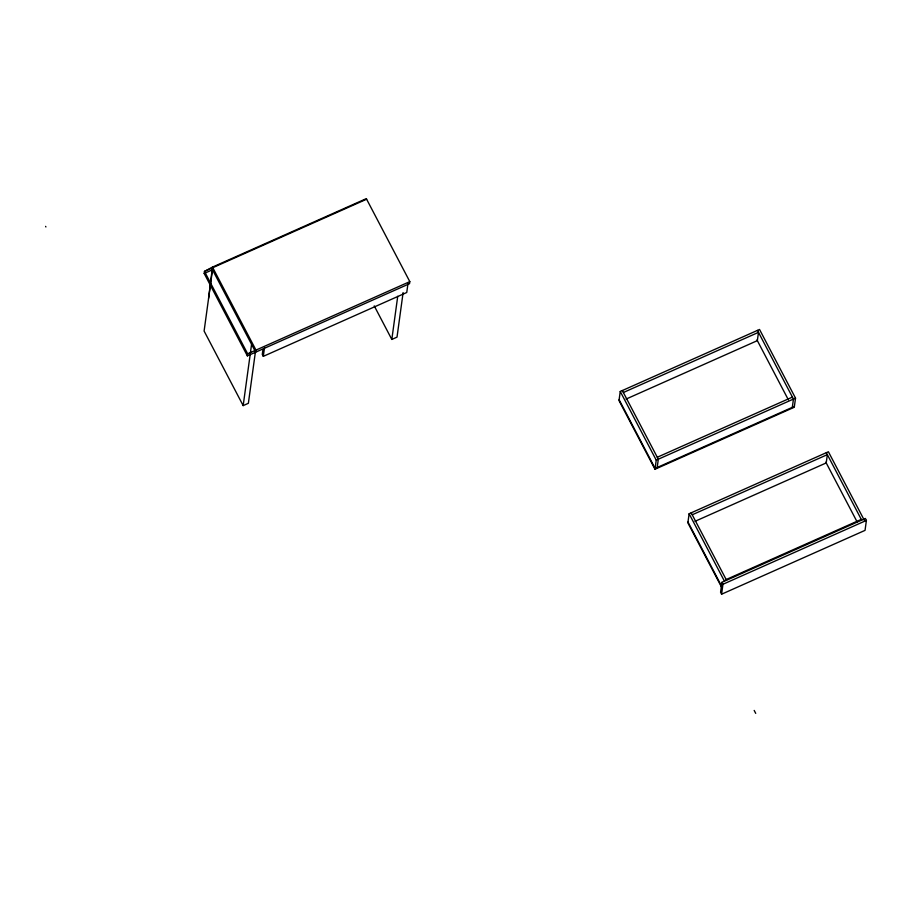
<?xml version="1.0" encoding="UTF-8"?>
<svg xmlns="http://www.w3.org/2000/svg" width="912" height="912" viewBox="0 0 912 912"><rect width="100%" height="100%" fill="white"/><g stroke="black" fill="none" stroke-linecap="round" stroke-linejoin="round"><path stroke-width="1.37" d="M204.185 273.463L204.47 271.388L212.473 267.102L366.316 198.634L409.807 281.626L409.522 283.7L247.369 355.874L204.185 273.463L212.496 269.758L255.679 352.169L255.964 350.094L212.473 267.102L208.586 298.338M212.781 267.695L204.106 331.045L243.173 405.612L248.372 403.298L255.428 351.758M247.369 355.874L247.654 353.799L204.47 271.388L366.624 199.215M243.173 405.612L251.575 344.326M262.964 349.421L262.28 354.392L263.306 356.353L406.752 292.501L407.949 283.814M263.306 356.353L264.503 347.654M403.115 292.57L397.016 337.132L391.818 339.446L397.735 296.275M620.251 391.465L619.009 400.573L654.987 469.247L794.272 407.254L795.526 398.145L759.536 329.471L620.251 391.465L656.241 460.138L654.987 469.247M657.187 467.491L658.316 459.215L622.326 390.541M864.394 520.433L828.404 451.759L689.119 513.752L687.876 522.861L721.894 587.795M721.928 582.312L720.571 592.241L721.597 594.202L865.043 530.362L866.4 520.421L865.374 518.461L721.928 582.312L722.954 584.273L721.597 594.202M792.311 407.356L793.451 399.068L757.462 330.395M247.654 353.799L409.807 281.626M623.363 392.502L758.488 332.356L757.348 340.643L626.122 399.046M657.29 457.254L792.414 397.108M656.241 460.138L795.526 398.145M794.386 406.433L655.101 468.426L619.123 399.752M692.231 514.79L827.355 454.643L826.215 462.931L694.99 521.333M726.157 579.542L861.281 519.395M722.954 584.273L866.4 520.421M826.329 452.683L861.658 520.114M825.85 462.213L857.257 522.154M756.983 339.925L788.39 399.866M691.193 512.829L726.533 580.249M689.119 513.752L724.447 581.183M687.979 522.04L722.008 586.963M754.178 710.425L755.717 713.366M374.239 305.896L391.818 339.446M45.6 226.37L45.908 226.951"/></g></svg>
